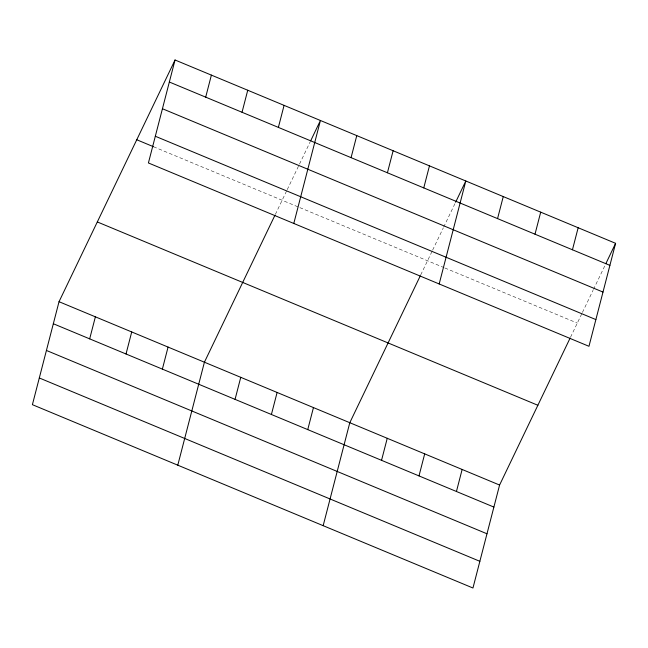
<?xml version="1.0" encoding="UTF-8"?>
<svg xmlns="http://www.w3.org/2000/svg" width="648" height="648" viewBox="0 0 648 648"><rect width="100%" height="100%" fill="white"/><g stroke="black" fill="none" stroke-linecap="round" stroke-linejoin="round"><path stroke-width="0.49" stroke-dasharray="3.24 2.43" d="M275.36 214.399L286.821 190.504M287.25 189.621L310.214 141.758M420.738 274.898L432.208 251.011M432.629 250.12L443.264 227.966M443.694 227.075L455.18 203.148M570.532 337.227L581.993 313.34M582.422 312.458L593.058 290.296M593.479 289.413L605.394 264.595M153.536 146.74L298.914 207.239M299.846 207.627L443.969 267.6M444.876 267.98L577.319 323.093"/><path stroke-width="0.97" d="M175.041 59.989L148.416 162.956L588.967 346.299L615.6 243.324L175.041 59.989L59.033 301.701L32.4 404.676L472.959 588.011L499.584 485.044L570.102 338.11M89.675 338.864L95.378 316.832M126.02 353.994L131.722 331.954M205.691 97.151L211.386 75.111M162.373 369.117L168.067 347.077M242.036 112.274L247.739 90.242M177.787 465.175L204.412 362.208L274.93 215.282M278.381 127.397L284.083 105.365M235.062 399.371L240.756 377.33M293.795 223.463L320.428 120.488L310.643 140.875M271.407 414.493L277.109 392.453M351.07 157.65L356.773 135.618M307.751 429.616L313.454 407.584M387.423 172.773L393.117 150.741M323.166 525.674L349.799 422.707L420.317 275.781M423.768 187.904L429.462 165.864M381.542 460.323L387.245 438.291M439.182 283.962L465.807 180.995L455.601 202.265M418.997 475.907L424.691 453.875M497.559 218.611L503.261 196.571M456.443 491.492L462.137 469.46M535.005 234.195L540.707 212.155M572.451 249.78L578.154 227.74M605.815 263.712L615.6 243.324M169.347 82.021L609.898 265.364M162.437 108.734L602.996 292.07M155.318 136.25L595.876 319.586M136.76 139.757L153.536 146.74M97.313 221.94L537.872 405.275M59.033 301.701L499.584 485.044M53.33 323.741L493.889 507.076M46.421 350.447L486.98 533.782M39.309 377.97L479.86 561.306"/></g></svg>
